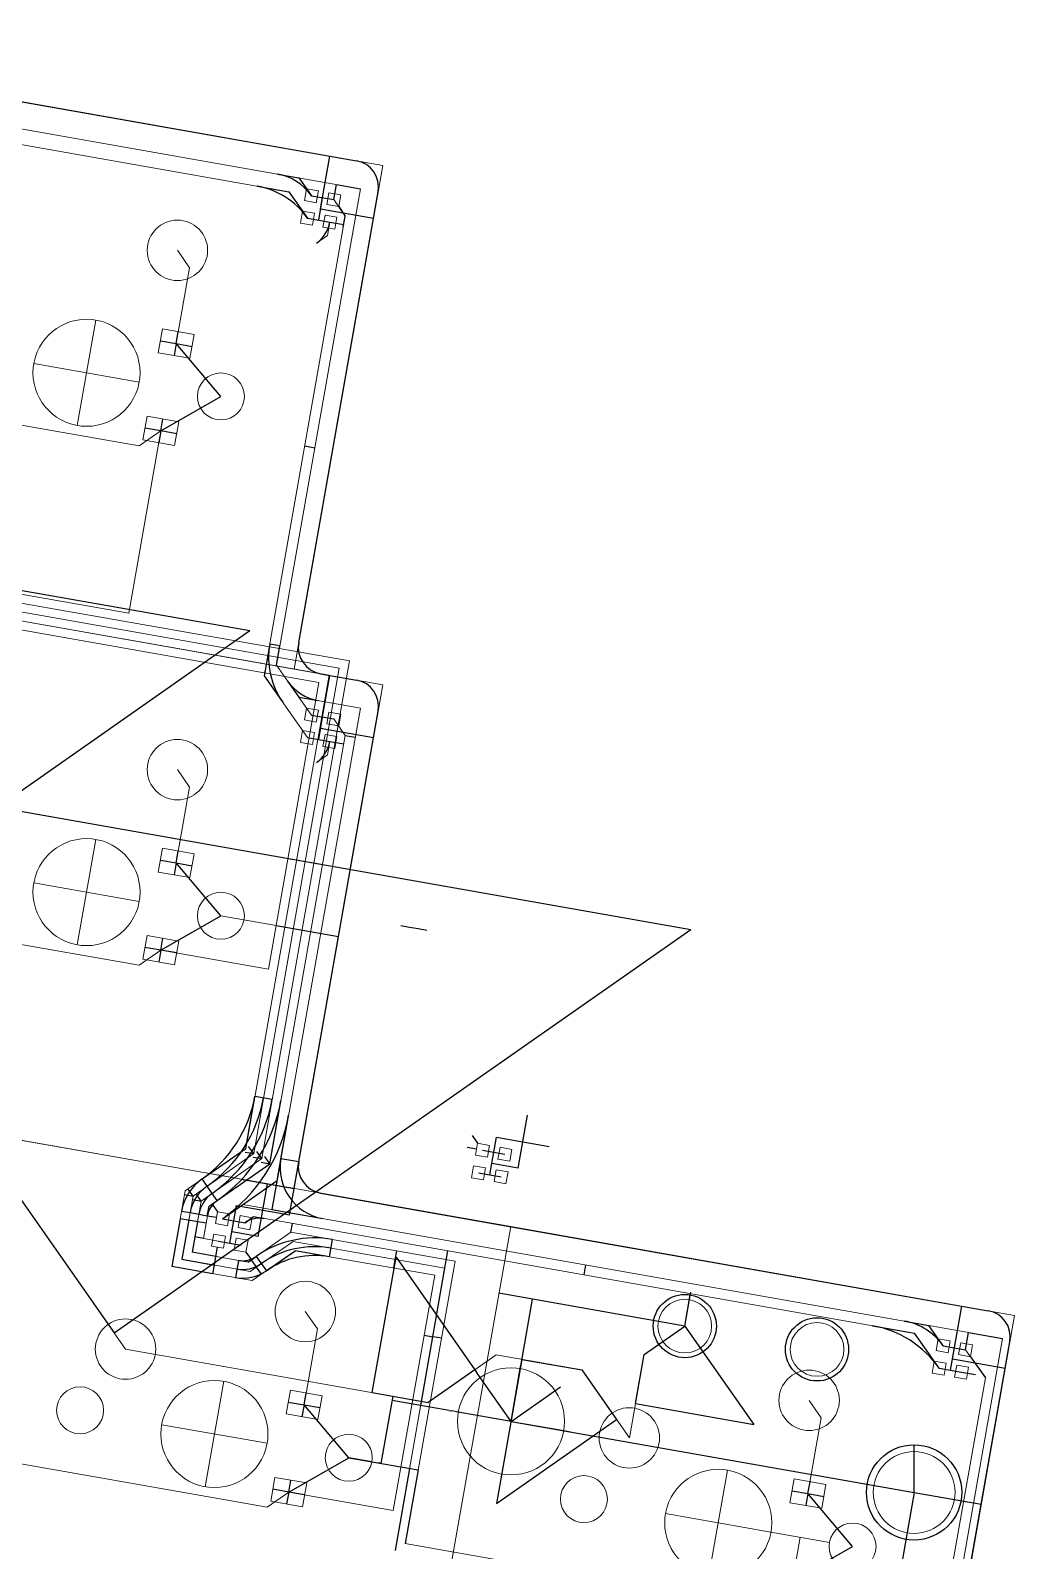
# Model space of a CAD drawing. Header units: millimetres. Extents: x -44 to 130, y -98 to 17.
# Drawn here: x 93.8 to 130.4, y -54.2 to 2.5 of the extents above; entities that cross this region are included whole.
import ezdxf

# ---------------------------------------------------------------- set-up
doc = ezdxf.new("R2010")
doc.units = ezdxf.units.MM
for name, color, linetype, lineweight, true_color in [('coponent footprints', 7, 'Continuous', 5, 0x000000), ('edge cuts', 2, 'Continuous', 25, 0xffff00), ('traces back 0.2mm', 94, 'Continuous', 20, 0x008000), ('traces front 0.2mm', 14, 'Continuous', 20, 0x800000)]:
    doc.layers.add(name, color=color, linetype=linetype, lineweight=lineweight, true_color=true_color)
doc.layers.add('helplines', color=4, linetype='Continuous', true_color=0x00ffff)
doc.layers.add('helplines curves', color=3, linetype='Continuous', true_color=0x00ff00)

msp = doc.modelspace()

# ---------------------------------------------------------------- linework, layer by layer
at = {"layer": 'coponent footprints'}
for p, q in [((88.165, 0.739), (106.925, -2.569)), ((103.617, -21.329), (106.925, -2.569)), ((104.081, -3.438), (104.003, -3.881)), ((104.003, -3.881), (104.446, -3.96)), ((104.524, -3.516), (104.081, -3.438)), ((104.446, -3.96), (104.524, -3.516)), ((104.918, -3.586), (104.84, -4.029)), ((105.361, -3.664), (104.918, -3.586)), ((105.283, -4.107), (105.361, -3.664)), ((103.934, -4.275), (103.855, -4.718)), ((104.377, -4.353), (103.934, -4.275)), ((104.299, -4.797), (104.377, -4.353)), ((104.771, -4.423), (104.693, -4.866)), ((105.214, -4.501), (104.771, -4.423)), ((104.84, -4.029), (105.283, -4.107)), ((105.136, -4.944), (105.214, -4.501)), ((103.855, -4.718), (104.299, -4.797)), ((104.693, -4.866), (105.136, -4.944)), ((96.237, -8.332), (95.545, -12.259)), ((98.561, -9.547), (98.717, -8.661)), ((99.899, -8.869), (98.717, -8.661)), ((99.743, -9.756), (99.899, -8.869)), ((99.743, -9.756), (98.561, -9.547)), ((93.927, -9.949), (97.855, -10.641)), ((97.988, -12.797), (98.144, -11.911)), ((98.144, -11.911), (99.326, -12.119)), ((99.17, -13.006), (99.326, -12.119)), ((97.988, -12.797), (99.17, -13.006)), ((84.857, -18.021), (103.617, -21.329)), ((88.165, -18.605), (106.925, -21.913)), ((103.617, -40.673), (106.925, -21.913)), ((104.081, -22.782), (104.003, -23.225)), ((104.524, -22.86), (104.081, -22.782)), ((104.446, -23.303), (104.524, -22.86)), ((104.918, -22.93), (104.84, -23.373)), ((105.361, -23.008), (104.918, -22.93)), ((105.283, -23.451), (105.361, -23.008)), ((103.934, -23.619), (103.855, -24.062)), ((104.377, -23.697), (103.934, -23.619)), ((104.003, -23.225), (104.446, -23.303)), ((104.299, -24.14), (104.377, -23.697)), ((104.771, -23.767), (104.693, -24.21)), ((105.214, -23.845), (104.771, -23.767)), ((104.84, -23.373), (105.283, -23.451)), ((103.855, -24.062), (104.299, -24.14)), ((104.693, -24.21), (105.136, -24.288)), ((105.136, -24.288), (105.214, -23.845)), ((96.237, -27.675), (95.545, -31.603)), ((98.561, -28.891), (98.717, -28.005)), ((99.899, -28.213), (98.717, -28.005)), ((99.743, -29.1), (99.899, -28.213)), ((93.927, -29.293), (97.855, -29.985)), ((99.743, -29.1), (98.561, -28.891)), ((97.988, -32.141), (98.144, -31.255)), ((98.144, -31.255), (99.326, -31.463)), ((99.17, -32.35), (99.326, -31.463)), ((97.988, -32.141), (99.17, -32.35)), ((84.857, -37.365), (103.617, -40.673)), ((92.927, -38.788), (111.688, -42.096)), ((110.453, -38.994), (110.375, -39.438)), ((110.896, -39.073), (110.453, -38.994)), ((110.375, -39.438), (110.818, -39.516)), ((110.818, -39.516), (110.896, -39.073)), ((111.29, -39.142), (111.212, -39.585)), ((111.212, -39.585), (111.655, -39.663)), ((111.733, -39.22), (111.29, -39.142)), ((111.655, -39.663), (111.733, -39.22)), ((110.305, -39.832), (110.227, -40.275)), ((110.748, -39.91), (110.305, -39.832)), ((110.67, -40.353), (110.748, -39.91)), ((111.142, -39.979), (111.064, -40.422)), ((111.585, -40.057), (111.142, -39.979)), ((111.507, -40.5), (111.585, -40.057)), ((110.227, -40.275), (110.67, -40.353)), ((111.064, -40.422), (111.507, -40.5)), ((100.773, -41.543), (100.695, -41.986)), ((101.216, -41.621), (100.773, -41.543)), ((101.138, -42.064), (101.216, -41.621)), ((101.61, -41.69), (101.532, -42.133)), ((102.053, -41.768), (101.61, -41.69)), ((101.975, -42.212), (102.053, -41.768)), ((100.626, -42.38), (100.547, -42.823)), ((101.069, -42.458), (100.626, -42.38)), ((100.695, -41.986), (101.138, -42.064)), ((100.991, -42.901), (101.069, -42.458)), ((101.532, -42.133), (101.975, -42.212)), ((108.38, -60.857), (111.688, -42.096)), ((111.688, -42.096), (130.448, -45.404)), ((100.547, -42.823), (100.991, -42.901)), ((101.463, -42.527), (101.385, -42.971)), ((101.385, -42.971), (101.828, -43.049)), ((101.906, -42.606), (101.463, -42.527)), ((101.828, -43.049), (101.906, -42.606)), ((123.832, -82.926), (130.448, -45.404)), ((127.604, -46.274), (127.526, -46.717)), ((128.047, -46.352), (127.604, -46.274)), ((127.969, -46.795), (128.047, -46.352)), ((128.441, -46.421), (128.363, -46.864)), ((128.885, -46.499), (128.441, -46.421)), ((127.526, -46.717), (127.969, -46.795)), ((128.363, -46.864), (128.806, -46.943)), ((128.806, -46.943), (128.885, -46.499)), ((127.457, -47.111), (127.379, -47.554)), ((127.379, -47.554), (127.822, -47.632)), ((127.9, -47.189), (127.457, -47.111)), ((127.822, -47.632), (127.9, -47.189)), ((128.294, -47.258), (128.216, -47.702)), ((128.737, -47.337), (128.294, -47.258)), ((128.659, -47.78), (128.737, -47.337)), ((101, -47.859), (100.307, -51.786)), ((128.216, -47.702), (128.659, -47.78)), ((103.323, -49.075), (103.48, -48.189)), ((104.661, -48.397), (103.48, -48.189)), ((104.505, -49.283), (104.661, -48.397)), ((104.505, -49.283), (103.323, -49.075)), ((98.69, -49.476), (102.617, -50.169)), ((102.75, -52.325), (102.907, -51.438)), ((102.907, -51.438), (104.088, -51.647)), ((119.76, -51.167), (119.068, -55.094)), ((122.084, -52.383), (122.24, -51.497)), ((123.422, -51.705), (122.24, -51.497)), ((103.932, -52.533), (104.088, -51.647)), ((123.266, -52.591), (123.422, -51.705)), ((102.75, -52.325), (103.932, -52.533)), ((123.266, -52.591), (122.084, -52.383)), ((117.451, -52.784), (121.378, -53.477)), ((123.555, -53.861), (121.378, -53.477)), ((122.467, -53.669), (121.784, -57.542))]:
    msp.add_line(p, q, dxfattribs=at)
for centre, radius in [((99.275, -5.733), 1.125), ((95.891, -10.295), 1.994), ((100.894, -11.177), 0.875), ((99.275, -25.077), 1.125), ((95.891, -29.639), 1.994), ((100.894, -30.521), 0.875), ((104.037, -45.261), 1.125), ((118.168, -45.803), 1), ((97.343, -46.66), 1.125), ((123.092, -46.671), 1), ((111.698, -49.352), 1.994), ((122.798, -48.569), 1.125), ((95.651, -48.941), 0.875), ((100.654, -49.823), 1.994), ((116.103, -49.968), 1.125), ((105.656, -50.705), 0.875), ((126.707, -51.999), 1.524), ((114.411, -52.249), 0.875), ((119.414, -53.131), 1.994), ((124.417, -54.013), 0.875)]:
    msp.add_circle(centre, radius, dxfattribs=at)
at = {"layer": 'edge cuts', "linetype": 'Continuous'}
msp.add_line((78.415, 2.458), (105.941, -2.395), dxfattribs=at)
at = {"layer": 'edge cuts'}
for p, q in [((103.791, -20.345), (106.752, -3.554)), ((104.602, -21.503), (105.941, -21.739)), ((103.791, -39.689), (106.752, -22.898)), ((104.602, -40.847), (129.464, -45.231)), ((124.006, -81.941), (130.275, -46.389))]:
    msp.add_line(p, q, dxfattribs=at)
for centre, start, end in [((105.767, -3.38), 350, 80), ((104.776, -20.518), 170, 260), ((105.767, -22.724), 350, 80), ((104.776, -39.862), 170, 260), ((129.29, -46.216), 350, 80)]:
    msp.add_arc(centre, 1, start, end, dxfattribs=at)
at = {"layer": 'helplines'}
for p, q in [((104.608, -4.191), (104.956, -2.222)), ((105.101, -3.846), (105.201, -3.28)), ((105.201, -3.28), (106.089, -3.437)), ((104.264, -3.699), (105.101, -3.846)), ((104.535, -4.61), (104.682, -3.773)), ((104.608, -4.191), (106.578, -4.539)), ((104.116, -4.536), (104.953, -4.684)), ((104.953, -4.684), (105.47, -4.775)), ((99.23, -9.208), (99.308, -8.765)), ((98.639, -9.104), (99.23, -9.208)), ((99.23, -9.208), (99.152, -9.652)), ((99.23, -9.208), (99.821, -9.313)), ((100.894, -11.177), (99.23, -9.208)), ((98.657, -12.458), (100.894, -11.177)), ((98.657, -12.458), (98.066, -12.354)), ((98.657, -12.458), (98.735, -12.015)), ((98.657, -12.458), (98.579, -12.901)), ((99.248, -12.563), (98.657, -12.458)), ((104.017, -13.018), (104.388, -13.084)), ((104.608, -23.535), (104.956, -21.565)), ((104.264, -23.043), (105.101, -23.19)), ((104.535, -23.954), (104.682, -23.117)), ((104.608, -23.535), (106.578, -23.882)), ((104.116, -23.88), (104.953, -24.027)), ((104.953, -24.027), (105.47, -24.119)), ((104.953, -24.027), (105.47, -24.119)), ((105.527, -23.799), (105.898, -23.864)), ((99.23, -28.552), (99.308, -28.109)), ((98.639, -28.448), (99.23, -28.552)), ((99.23, -28.552), (99.152, -28.996)), ((99.23, -28.552), (99.821, -28.657)), ((100.894, -30.521), (99.23, -28.552)), ((103.39, -28.382), (103.712, -28.439)), ((103.712, -28.439), (104.034, -28.496)), ((104.034, -28.496), (104.356, -28.553)), ((104.356, -28.553), (104.678, -28.609)), ((98.657, -31.802), (100.894, -30.521)), ((107.593, -30.886), (107.915, -30.943)), ((107.915, -30.943), (108.237, -31)), ((108.237, -31), (108.56, -31.057)), ((98.657, -31.802), (98.066, -31.698)), ((98.657, -31.802), (98.735, -31.359)), ((98.657, -31.802), (98.579, -32.245)), ((99.248, -31.906), (98.657, -31.802)), ((111.965, -39.921), (112.312, -37.952)), ((110.252, -38.708), (110.453, -38.994)), ((110.98, -39.747), (111.154, -38.763)), ((111.154, -38.763), (113.123, -39.11)), ((101.794, -39.32), (102.116, -39.377)), ((102.116, -39.377), (101.928, -39.109)), ((102.092, -39.51), (102.414, -39.567)), ((102.414, -39.567), (102.227, -39.299)), ((102.713, -39.757), (102.525, -39.489)), ((103.791, -39.689), (103.128, -39.572)), ((110.414, -39.216), (110.069, -39.155)), ((110.635, -39.255), (111.472, -39.403)), ((110.906, -40.166), (111.054, -39.329)), ((102.391, -39.701), (102.713, -39.757)), ((103.444, -41.658), (103.791, -39.689)), ((110.488, -40.092), (111.325, -40.24)), ((111.965, -39.921), (110.98, -39.747)), ((99.857, -40.959), (99.669, -40.691)), ((101.648, -40.326), (103.617, -40.673)), ((102.285, -42.469), (102.633, -40.5)), ((99.535, -40.902), (99.857, -40.959)), ((99.833, -41.092), (100.155, -41.149)), ((100.155, -41.149), (99.968, -40.881)), ((100.572, -41.256), (100.773, -41.543)), ((101.3, -42.296), (101.474, -41.311)), ((101.474, -41.311), (103.444, -41.658)), ((100.734, -41.764), (100.389, -41.703)), ((100.956, -41.803), (101.793, -41.951)), ((101.227, -42.714), (101.374, -41.877)), ((102.285, -42.469), (101.3, -42.296)), ((103.503, -42.303), (103.559, -41.981)), ((100.242, -42.541), (99.92, -42.484)), ((100.708, -43.207), (100.769, -42.862)), ((100.808, -42.64), (101.645, -42.788)), ((107.385, -43.32), (107.442, -42.998)), ((108.333, -48.759), (109.348, -43.002)), ((100.595, -43.851), (100.651, -43.529)), ((100.651, -43.529), (100.708, -43.207)), ((101.828, -43.049), (102.028, -43.335)), ((102.216, -43.603), (102.028, -43.335)), ((107.328, -43.642), (107.385, -43.32)), ((114.419, -43.896), (114.485, -43.525)), ((102.404, -43.871), (102.216, -43.603)), ((118.168, -45.803), (118.381, -44.595)), ((118.168, -45.803), (118.372, -44.644)), ((118.372, -44.644), (118.389, -44.545)), ((128.132, -47.027), (128.479, -45.057)), ((108.462, -46.146), (108.784, -46.202)), ((109.106, -46.259), (108.784, -46.202)), ((127.787, -46.534), (128.624, -46.682)), ((128.058, -47.445), (128.205, -46.608)), ((110.354, -47.432), (110.411, -47.514)), ((110.554, -47.719), (110.411, -47.514)), ((111.698, -49.352), (112.044, -47.389)), ((112.044, -47.389), (112.088, -47.142)), ((112.088, -47.142), (112.105, -47.044)), ((127.639, -47.371), (128.476, -47.519)), ((128.132, -47.027), (130.101, -47.374)), ((128.476, -47.519), (128.993, -47.61)), ((128.476, -47.519), (128.993, -47.61)), ((111.698, -49.352), (110.554, -47.719)), ((113.331, -48.209), (113.536, -48.065)), ((103.402, -48.632), (103.992, -48.736)), ((103.992, -48.736), (104.071, -48.293)), ((106.863, -50.918), (107.304, -48.416)), ((109.39, -48.945), (107.276, -48.572)), ((111.698, -49.352), (113.331, -48.209)), ((103.992, -48.736), (103.914, -49.179)), ((103.992, -48.736), (104.583, -48.84)), ((105.656, -50.705), (103.992, -48.736)), ((109.39, -48.945), (109.488, -48.963)), ((109.734, -49.006), (109.488, -48.963)), ((111.698, -49.352), (109.734, -49.006)), ((111.698, -49.352), (113.662, -49.698)), ((113.662, -49.698), (113.908, -49.742)), ((126.707, -51.999), (126.707, -50.225)), ((103.419, -51.986), (105.656, -50.705)), ((106.518, -50.857), (105.656, -50.705)), ((105.656, -50.705), (107.597, -51.047)), ((106.518, -50.857), (106.764, -50.9)), ((106.863, -50.918), (106.764, -50.9)), ((107.92, -51.104), (107.38, -54.166)), ((107.597, -51.047), (108.242, -51.161)), ((108.242, -51.161), (107.758, -53.9)), ((103.419, -51.986), (102.829, -51.882)), ((103.419, -51.986), (103.341, -52.429)), ((103.419, -51.986), (103.498, -51.543)), ((104.01, -52.09), (103.419, -51.986)), ((122.162, -51.94), (122.753, -52.044)), ((122.753, -52.044), (122.675, -52.487)), ((122.753, -52.044), (122.831, -51.601)), ((122.753, -52.044), (123.344, -52.148)), ((124.417, -54.013), (122.753, -52.044)), ((126.707, -51.999), (124.639, -63.724)), ((126.707, -51.999), (129.208, -52.44)), ((128.454, -52.307), (128.552, -52.324)), ((128.552, -52.324), (128.923, -52.389)), ((122.18, -55.294), (124.417, -54.013))]:
    msp.add_line(p, q, dxfattribs=at)
for centre, radius in [((118.168, -45.803), 1.177), ((123.092, -46.671), 1.177), ((126.707, -51.999), 1.774)]:
    msp.add_circle(centre, radius, dxfattribs=at)
at = {"layer": 'helplines curves'}
for p, q in [((102.243, -3.343), (103.427, -3.551)), ((102.996, -2.892), (103.797, -3.033)), ((103.797, -3.033), (104.264, -3.699)), ((103.427, -3.551), (104.116, -4.536)), ((105.283, -4.107), (105.527, -4.455)), ((105.453, -4.873), (105.527, -4.455)), ((90.68, -17.907), (101.974, -19.898)), ((92.58, -26.476), (101.974, -19.898)), ((102.716, -20.397), (102.507, -21.581)), ((103.087, -20.462), (102.716, -20.397)), ((102.96, -21.181), (103.087, -20.462)), ((102.507, -21.581), (103.197, -22.567)), ((103.379, -21.779), (103.797, -22.377)), ((103.797, -22.377), (104.516, -22.503)), ((92.58, -26.476), (118.388, -31.027)), ((96.921, -46.058), (118.388, -31.027)), ((102.949, -30.884), (105.271, -31.293)), ((90.695, -37.166), (96.921, -46.058)), ((101.817, -39.187), (102.161, -37.236)), ((102.161, -37.236), (102.805, -37.349)), ((102.713, -39.757), (103.127, -37.406)), ((102.985, -40.382), (103.416, -37.942)), ((100.194, -40.323), (101.817, -39.187)), ((103.128, -39.572), (102.795, -41.464)), ((100.757, -41.127), (102.713, -39.757)), ((100.382, -40.591), (100.194, -40.323)), ((100.569, -40.859), (100.382, -40.591)), ((100.956, -41.803), (102.985, -40.382)), ((100.454, -41.339), (100.757, -41.127)), ((100.757, -41.127), (100.569, -40.859)), ((99.376, -41.804), (99.062, -43.581)), ((100.342, -41.974), (99.376, -41.804)), ((99.745, -41.59), (99.423, -41.533)), ((99.698, -41.861), (99.441, -43.315)), ((100.067, -41.647), (99.745, -41.59)), ((100.389, -41.703), (100.067, -41.647)), ((100.389, -41.703), (100.454, -41.339)), ((101.793, -41.951), (102.114, -41.726)), ((102.114, -41.726), (102.499, -41.794)), ((102.795, -41.464), (104.686, -41.797)), ((100.02, -41.918), (99.82, -43.05)), ((102.588, -43.742), (103.656, -42.994)), ((104.94, -43.221), (103.656, -42.994)), ((104.94, -43.221), (105.053, -42.577)), ((100.595, -43.851), (99.062, -43.581)), ((99.441, -43.315), (100.651, -43.529)), ((100.708, -43.207), (99.82, -43.05)), ((101.545, -43.354), (101.432, -43.998)), ((101.91, -43.419), (101.545, -43.354)), ((101.91, -43.419), (102.213, -43.206)), ((102.213, -43.206), (102.588, -43.742)), ((106.53, -48.28), (107.419, -43.241)), ((107.419, -43.241), (110.354, -47.432)), ((118.168, -45.803), (111.249, -44.583)), ((111.698, -49.352), (112.5, -44.804)), ((116.65, -46.866), (118.168, -45.803)), ((118.168, -45.803), (120.733, -49.467)), ((125.155, -45.789), (126.725, -46.066)), ((126.345, -45.616), (127.256, -45.777)), ((127.787, -46.534), (127.256, -45.777)), ((127.639, -47.371), (126.725, -46.066)), ((128.624, -46.682), (128.737, -46.038)), ((128.737, -46.038), (130.004, -46.261)), ((116.328, -48.69), (116.65, -46.866)), ((128.806, -46.943), (129.361, -47.735)), ((110.354, -47.432), (108.618, -48.648)), ((112.105, -47.044), (111.158, -52.417)), ((112.105, -47.044), (114.331, -47.436)), ((114.331, -47.436), (115.627, -49.287)), ((106.53, -48.28), (108.618, -48.648)), ((116.328, -48.69), (120.733, -49.467)), ((111.158, -52.417), (115.627, -49.287)), ((111.698, -49.352), (126.707, -51.999))]:
    msp.add_line(p, q, dxfattribs=at)
for centre, radius, start, end in [((101.739, -6.201), 2.902, 35, 80), ((102.656, -4.825), 1.963, 35, 80), ((103.764, -4.474), 1.207, 305, 350), ((105.575, -20.901), 2.904, 170, 215), ((104.822, -20.768), 1.762, 215, 260), ((103.764, -23.818), 1.207, 305, 350), ((97.45, -36.405), 4.784, 305, 350), ((97.45, -36.405), 5.111, 305, 350), ((97.45, -36.405), 5.438, 305, 350), ((97.45, -36.405), 5.765, 305, 350), ((97.525, -36.903), 5.982, 305, 350), ((105.02, -39.905), 1.921, 170, 260), ((101.269, -41.859), 1.874, 125, 170), ((101.269, -41.859), 1.547, 125, 170), ((101.269, -41.859), 1.22, 125, 170), ((101.269, -41.859), 0.893, 125, 170), ((102.335, -42.726), 0.946, 80, 125), ((104.393, -46.32), 3.801, 80, 125), ((104.393, -46.32), 3.474, 80, 125), ((101.7, -42.475), 1.22, 260, 305), ((101.7, -42.475), 0.893, 260, 305), ((104.393, -46.32), 3.147, 80, 125), ((101.7, -42.475), 1.547, 260, 305), ((124.487, -49.578), 3.848, 35, 80), ((125.958, -47.815), 2.233, 35, 80)]:
    msp.add_arc(centre, radius, start, end, dxfattribs=at)
at = {"layer": 'traces back 0.2mm', "lineweight": 20}
for p, q in [((78.242, 1.473), (106.089, -3.437)), ((79.545, 0.66), (103.427, -3.551))]:
    msp.add_line(p, q, dxfattribs=at)
at = {"layer": 'traces back 0.2mm'}
for p, q in [((103.797, -3.033), (104.264, -3.699)), ((102.96, -21.181), (106.089, -3.437)), ((103.427, -3.551), (104.116, -4.536)), ((105.101, -3.846), (105.527, -4.455)), ((102.507, -21.581), (105.527, -4.455)), ((104.866, -5.176), (104.953, -4.684)), ((104.457, -5.463), (104.866, -5.176)), ((99.275, -5.733), (99.728, -6.382)), ((99.23, -9.208), (99.728, -6.382)), ((97.46, -19.248), (33.331, -7.94)), ((33.596, -8.319), (105.683, -21.03)), ((33.861, -8.698), (105.304, -21.295)), ((34.126, -9.076), (104.925, -21.56)), ((34.392, -9.455), (104.546, -21.825)), ((97.853, -13.021), (80.459, -9.954)), ((98.657, -12.458), (97.46, -19.248)), ((97.853, -13.021), (98.657, -12.458)), ((102.116, -39.377), (105.304, -21.295)), ((102.414, -39.567), (105.683, -21.03)), ((102.96, -21.181), (104.264, -23.043)), ((101.817, -39.187), (104.925, -21.56)), ((102.507, -21.581), (104.116, -23.88)), ((102.663, -32.509), (104.546, -21.825)), ((103.797, -22.377), (104.264, -23.043)), ((103.797, -22.377), (106.089, -22.781)), ((102.985, -40.382), (106.089, -22.781)), ((105.101, -23.19), (105.527, -23.799)), ((102.713, -39.757), (105.527, -23.799)), ((104.866, -24.52), (104.953, -24.027)), ((104.457, -24.807), (104.866, -24.52)), ((99.275, -25.077), (99.728, -25.725)), ((99.23, -28.552), (99.728, -25.725)), ((80.459, -29.298), (97.853, -32.365)), ((100.894, -30.521), (102.949, -30.884)), ((102.949, -30.884), (102.663, -32.509)), ((97.853, -32.365), (98.657, -31.802)), ((98.657, -31.802), (102.663, -32.509)), ((99.558, -40.769), (101.817, -39.187)), ((99.857, -40.959), (102.116, -39.377)), ((100.155, -41.149), (102.414, -39.567)), ((100.454, -41.339), (102.713, -39.757)), ((99.062, -43.581), (99.558, -40.769)), ((100.956, -41.803), (102.985, -40.382)), ((99.441, -43.315), (99.857, -40.959)), ((99.82, -43.05), (100.155, -41.149)), ((101.713, -41.273), (127.256, -45.777)), ((100.242, -42.541), (100.454, -41.339)), ((101.793, -41.951), (102.114, -41.726)), ((102.114, -41.726), (126.725, -46.066)), ((100.242, -42.541), (100.342, -41.974)), ((101.91, -43.419), (103.503, -42.303)), ((103.503, -42.303), (109.613, -43.381)), ((100.242, -42.541), (100.808, -42.64)), ((101.986, -43.764), (103.579, -42.649)), ((102.063, -44.11), (103.656, -42.994)), ((103.579, -42.649), (109.235, -43.646)), ((103.656, -42.994), (108.856, -43.911)), ((99.062, -43.581), (102.063, -44.11)), ((99.441, -43.315), (101.986, -43.764)), ((99.82, -43.05), (101.91, -43.419)), ((107.758, -53.9), (109.613, -43.381)), ((107.311, -52.672), (108.856, -43.911)), ((109.235, -43.646), (107.38, -54.166)), ((104.037, -45.261), (104.491, -45.909)), ((126.345, -45.616), (130.004, -46.261)), ((127.256, -45.777), (127.787, -46.534)), ((103.992, -48.736), (104.491, -45.909)), ((126.725, -46.066), (127.639, -47.371)), ((127.301, -61.593), (130.004, -46.261)), ((128.624, -46.682), (129.361, -47.735)), ((127.028, -60.968), (129.361, -47.735)), ((122.798, -48.569), (123.251, -49.217)), ((122.753, -52.044), (123.251, -49.217)), ((85.222, -49.482), (102.616, -52.549)), ((102.616, -52.549), (103.419, -51.986)), ((103.419, -51.986), (107.311, -52.672)), ((121.393, -56.305), (107.758, -53.9))]:
    msp.add_line(p, q, dxfattribs=at)
at = {"layer": 'traces front 0.2mm'}
for p, q in [((90.695, -37.166), (97.343, -46.66)), ((116.65, -46.866), (118.168, -45.803)), ((97.343, -46.66), (108.618, -48.648)), ((108.618, -48.648), (111.149, -46.875)), ((111.149, -46.875), (114.331, -47.436)), ((116.103, -49.968), (116.65, -46.866)), ((114.331, -47.436), (116.103, -49.968))]:
    msp.add_line(p, q, dxfattribs=at)

doc.saveas('drawing.dxf')
